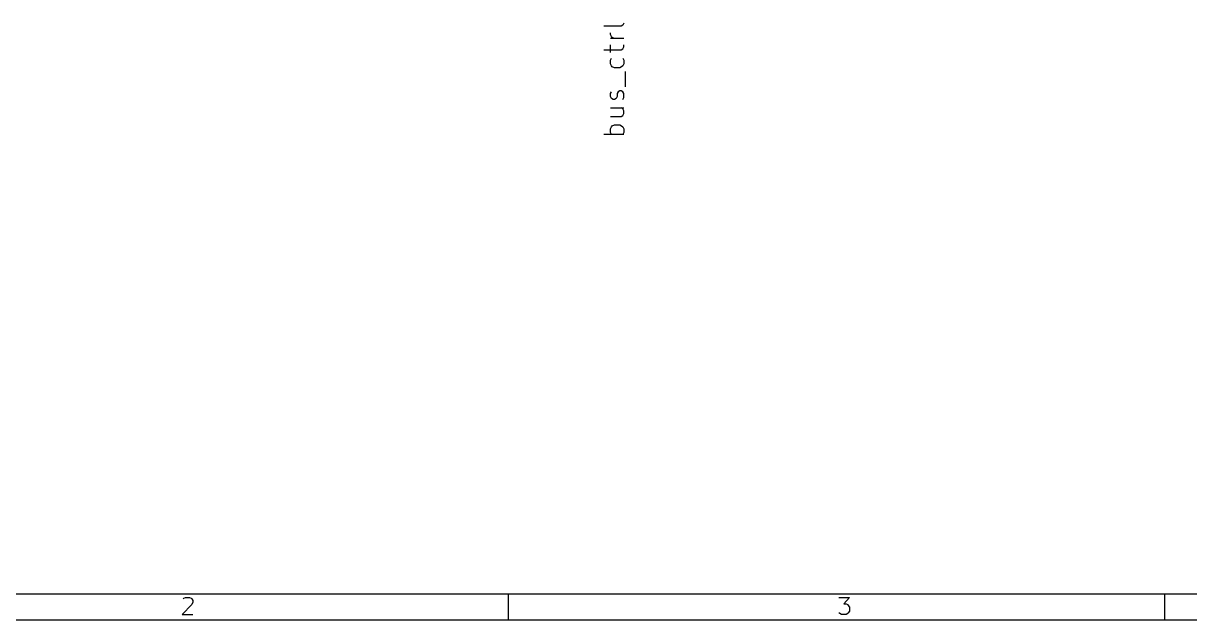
# Model space of a CAD drawing. Extents: x 10 to 287, y -200 to -10.
# Drawn here: x 73.1 to 161.9, y -200 to -154.5 of the extents above; entities that cross this region are included whole.
import ezdxf

# ---------------------------------------------------------------- set-up
doc = ezdxf.new("R2010")
doc.units = 0
doc.header["$MEASUREMENT"] = 0
doc.layers.add('BLACK', color=7, linetype='CONTINUOUS')

msp = doc.modelspace()

# ---------------------------------------------------------------- linework, layer by layer
at = {"layer": 'Black'}
for p, q in [((118.796, -154.534), (118.72, -154.686)), ((118.593, -154.762), (117.272, -154.762)), ((117.78, -155.397), (117.78, -155.27)), ((117.856, -155.55), (117.78, -155.397)), ((118.72, -154.686), (118.593, -154.762)), ((118.796, -155.702), (117.78, -155.702)), ((117.78, -156.769), (117.78, -156.185)), ((117.932, -155.626), (117.856, -155.55)), ((118.085, -155.702), (117.932, -155.626)), ((118.72, -156.489), (118.796, -156.337)), ((118.796, -156.337), (118.796, -156.185)), ((117.272, -156.566), (118.593, -156.566)), ((117.78, -157.353), (117.856, -157.201)), ((118.593, -156.566), (118.72, -156.489)), ((118.72, -157.201), (118.796, -157.353)), ((117.78, -157.632), (117.78, -157.353)), ((117.856, -157.785), (117.78, -157.632)), ((117.932, -157.861), (117.856, -157.785)), ((118.085, -157.937), (117.932, -157.861)), ((118.516, -157.937), (118.085, -157.937)), ((118.643, -157.861), (118.516, -157.937)), ((118.72, -157.785), (118.643, -157.861)), ((118.796, -157.632), (118.72, -157.785)), ((118.796, -157.353), (118.796, -157.632)), ((118.948, -159.385), (118.948, -158.217)), ((117.78, -159.893), (117.856, -159.766)), ((117.78, -160.122), (117.78, -159.893)), ((118.364, -159.766), (118.288, -159.893)), ((118.288, -159.893), (118.288, -160.122)), ((118.516, -159.69), (118.364, -159.766)), ((118.593, -159.69), (118.516, -159.69)), ((118.72, -159.766), (118.593, -159.69)), ((118.796, -159.893), (118.72, -159.766)), ((118.796, -160.198), (118.796, -159.893)), ((117.856, -160.274), (117.78, -160.122)), ((118.008, -160.35), (117.856, -160.274)), ((118.085, -160.35), (118.008, -160.35)), ((118.212, -160.274), (118.085, -160.35)), ((118.288, -160.122), (118.212, -160.274)), ((118.72, -160.35), (118.796, -160.198)), ((117.78, -160.985), (118.796, -160.985)), ((117.78, -161.646), (118.593, -161.646)), ((118.593, -161.646), (118.72, -161.569)), ((118.72, -161.061), (118.643, -160.985)), ((118.796, -161.214), (118.72, -161.061)), ((118.72, -161.569), (118.796, -161.417)), ((118.796, -161.417), (118.796, -161.214)), ((117.78, -162.585), (117.856, -162.433)), ((117.78, -162.865), (117.78, -162.585)), ((117.856, -162.433), (117.932, -162.357)), ((117.932, -162.357), (118.085, -162.281)), ((118.085, -162.281), (118.516, -162.281)), ((118.516, -162.281), (118.643, -162.357)), ((118.643, -162.357), (118.72, -162.433)), ((118.72, -162.433), (118.796, -162.585)), ((118.796, -162.585), (118.796, -162.865)), ((118.796, -163.017), (117.272, -163.017)), ((117.856, -163.017), (117.78, -162.865)), ((118.796, -162.865), (118.72, -163.017)), ((11.9888, -198.018), (285.013, -198.018)), ((110.007, -198.018), (110.007, -200)), ((159.995, -198.018), (159.995, -200)), ((85.9028, -198.831), (85.1662, -199.593)), ((85.2424, -198.399), (85.2932, -198.349)), ((85.2932, -198.349), (85.4202, -198.298)), ((85.4202, -198.298), (85.725, -198.298)), ((85.725, -198.298), (85.852, -198.349)), ((85.852, -198.349), (85.9028, -198.399)), ((85.9028, -198.399), (85.979, -198.526)), ((85.979, -198.653), (85.9028, -198.831)), ((85.979, -198.526), (85.979, -198.653)), ((135.179, -198.298), (135.992, -198.298)), ((135.992, -198.298), (135.56, -198.78)), ((135.56, -198.78), (135.738, -198.78)), ((135.738, -198.78), (135.865, -198.831)), ((135.865, -198.831), (135.915, -198.907)), ((135.915, -198.907), (135.992, -199.034)), ((135.992, -199.034), (135.992, -199.339)), ((85.1662, -199.593), (85.979, -199.593)), ((135.255, -199.517), (135.179, -199.466)), ((135.382, -199.593), (135.255, -199.517)), ((135.738, -199.593), (135.382, -199.593)), ((135.865, -199.517), (135.738, -199.593)), ((135.915, -199.466), (135.865, -199.517)), ((135.992, -199.339), (135.915, -199.466)), ((10.0076, -200), (286.995, -200))]:
    msp.add_line(p, q, dxfattribs=at)

doc.saveas('drawing.dxf')
